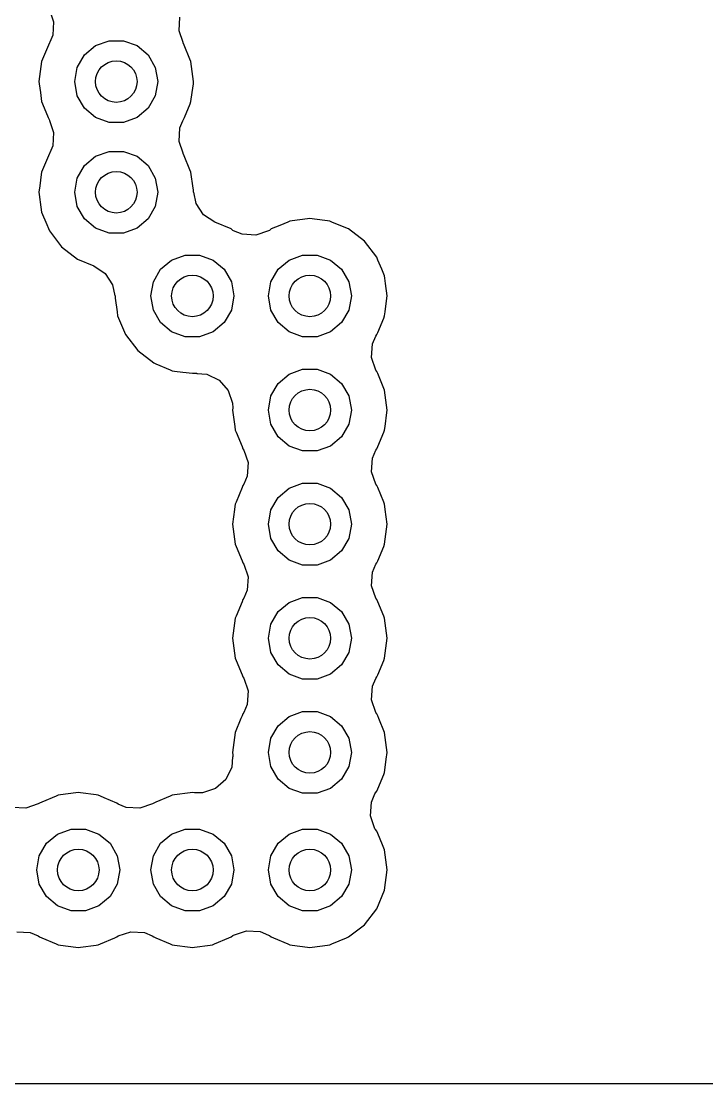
# Model space of a CAD drawing. Extents: x 0.99 to 4.24, y -7.27 to -4.02.
# Drawn here: x 2.2633 to 2.4585, y -7.2734 to -6.971 of the extents above; entities that cross this region are included whole.
import ezdxf

# ---------------------------------------------------------------- set-up
doc = ezdxf.new("R2010")
doc.units = 0
doc.header["$MEASUREMENT"] = 0
doc.layers.add('BLACK', color=7, linetype='CONTINUOUS')

msp = doc.modelspace()

# ---------------------------------------------------------------- linework, layer by layer
at = {"layer": 'BLACK', "linetype": 'CONTINUOUS'}
for p, q in [((2.27136, -6.9678), (2.27249, -6.97114)), ((2.30822, -6.97374), (2.30847, -6.96986)), ((2.27249, -6.97114), (2.27224, -6.97502)), ((2.30935, -6.97708), (2.30822, -6.97374)), ((2.27224, -6.97502), (2.27141, -6.97701)), ((2.28445, -6.97796), (2.2883, -6.97656)), ((2.2883, -6.97656), (2.29241, -6.97656)), ((2.29241, -6.97656), (2.29626, -6.97796)), ((2.27104, -6.97778), (2.26937, -6.98181)), ((2.27129, -6.97718), (2.27104, -6.97778)), ((2.27104, -6.97778), (2.27104, -6.97778)), ((2.27141, -6.97701), (2.27129, -6.97718)), ((2.28131, -6.9806), (2.28445, -6.97796)), ((2.29626, -6.97796), (2.2994, -6.9806)), ((2.30942, -6.97718), (2.30935, -6.97708)), ((2.30967, -6.97778), (2.30942, -6.97718)), ((2.31134, -6.98181), (2.30967, -6.97778)), ((2.30967, -6.97778), (2.30967, -6.97778)), ((2.26909, -6.98249), (2.26834, -6.98819)), ((2.26937, -6.98181), (2.26909, -6.98249)), ((2.27926, -6.98415), (2.28131, -6.9806)), ((2.2994, -6.9806), (2.30145, -6.98415)), ((2.31162, -6.98249), (2.31134, -6.98181)), ((2.31237, -6.98819), (2.31162, -6.98249)), ((2.27854, -6.98819), (2.27926, -6.98415)), ((2.30145, -6.98415), (2.30217, -6.98819)), ((2.26834, -6.98819), (2.26842, -6.98884)), ((2.26842, -6.98884), (2.26875, -6.9913)), ((2.27926, -6.99223), (2.27854, -6.98819)), ((2.30217, -6.98819), (2.30145, -6.99223)), ((2.31196, -6.9913), (2.31229, -6.98884)), ((2.31229, -6.98884), (2.31237, -6.98819)), ((2.26875, -6.9913), (2.26909, -6.99389)), ((2.31162, -6.99389), (2.31196, -6.9913)), ((2.26909, -6.99389), (2.26934, -6.99449)), ((2.26934, -6.99449), (2.26934, -6.99449)), ((2.26934, -6.99449), (2.27095, -6.99839)), ((2.28131, -6.99578), (2.27926, -6.99223)), ((2.30145, -6.99223), (2.2994, -6.99578)), ((2.30976, -6.99839), (2.31137, -6.99449)), ((2.31137, -6.99449), (2.31162, -6.99389)), ((2.31137, -6.99449), (2.31137, -6.99449)), ((2.28445, -6.99842), (2.28131, -6.99578)), ((2.2994, -6.99578), (2.29626, -6.99842)), ((2.27095, -6.99839), (2.27129, -6.9992)), ((2.27129, -6.9992), (2.27136, -6.99929)), ((2.27136, -6.99929), (2.27249, -7.00264)), ((2.2883, -6.99982), (2.28445, -6.99842)), ((2.29241, -6.99982), (2.2883, -6.99982)), ((2.29626, -6.99842), (2.29241, -6.99982)), ((2.30847, -7.00136), (2.3093, -6.99937)), ((2.3093, -6.99937), (2.30942, -6.9992)), ((2.30942, -6.9992), (2.30976, -6.99839)), ((2.27249, -7.00264), (2.27224, -7.00651)), ((2.30822, -7.00524), (2.30847, -7.00136)), ((2.27224, -7.00651), (2.27141, -7.00851)), ((2.30935, -7.00858), (2.30822, -7.00524)), ((2.27104, -7.00928), (2.26938, -7.01328)), ((2.27129, -7.00868), (2.27104, -7.00928)), ((2.27104, -7.00928), (2.27104, -7.00928)), ((2.27141, -7.00851), (2.27129, -7.00868)), ((2.28131, -7.01209), (2.28445, -7.00946)), ((2.28445, -7.00946), (2.2883, -7.00805)), ((2.2883, -7.00805), (2.29241, -7.00805)), ((2.29241, -7.00805), (2.29626, -7.00946)), ((2.29626, -7.00946), (2.2994, -7.01209)), ((2.30942, -7.00868), (2.30935, -7.00858)), ((2.30967, -7.00928), (2.30942, -7.00868)), ((2.31133, -7.01328), (2.30967, -7.00928)), ((2.30967, -7.00928), (2.30967, -7.00928)), ((2.27926, -7.01565), (2.28131, -7.01209)), ((2.2994, -7.01209), (2.30145, -7.01565)), ((2.269, -7.01463), (2.26857, -7.01789)), ((2.26909, -7.01399), (2.269, -7.01463)), ((2.269, -7.01463), (2.269, -7.01463)), ((2.26938, -7.01328), (2.26909, -7.01399)), ((2.27854, -7.01969), (2.27926, -7.01565)), ((2.30145, -7.01565), (2.30217, -7.01969)), ((2.31162, -7.01399), (2.31133, -7.01328)), ((2.31171, -7.01463), (2.31162, -7.01399)), ((2.31214, -7.01789), (2.31171, -7.01463)), ((2.31171, -7.01463), (2.31171, -7.01463)), ((2.26857, -7.01789), (2.26834, -7.01969)), ((2.31229, -7.01906), (2.31214, -7.01789)), ((2.31237, -7.01969), (2.31229, -7.01906)), ((2.31229, -7.01906), (2.31229, -7.01906)), ((2.26834, -7.01969), (2.26842, -7.02033)), ((2.26842, -7.02033), (2.26889, -7.0239)), ((2.27926, -7.02372), (2.27854, -7.01969)), ((2.30217, -7.01969), (2.30145, -7.02372)), ((2.31241, -7.01968), (2.31237, -7.01969)), ((2.31305, -7.02286), (2.31241, -7.01968)), ((2.26889, -7.0239), (2.26909, -7.02538)), ((2.28131, -7.02728), (2.27926, -7.02372)), ((2.30145, -7.02372), (2.2994, -7.02728)), ((2.31521, -7.02609), (2.31305, -7.02286)), ((2.26909, -7.02538), (2.26934, -7.02599)), ((2.26934, -7.02599), (2.26934, -7.02599)), ((2.26934, -7.02599), (2.27025, -7.02819)), ((2.27025, -7.02819), (2.27129, -7.03069)), ((2.28445, -7.02991), (2.28131, -7.02728)), ((2.2994, -7.02728), (2.29626, -7.02991)), ((2.31844, -7.02825), (2.31521, -7.02609)), ((2.33917, -7.02819), (2.33695, -7.02911)), ((2.33977, -7.02794), (2.33917, -7.02819)), ((2.33917, -7.02819), (2.33917, -7.02819)), ((2.34042, -7.02786), (2.33977, -7.02794)), ((2.34483, -7.02728), (2.34042, -7.02786)), ((2.34042, -7.02786), (2.34042, -7.02786)), ((2.34547, -7.02719), (2.34483, -7.02728)), ((2.34676, -7.02736), (2.34547, -7.02719)), ((2.35052, -7.02786), (2.34676, -7.02736)), ((2.35117, -7.02794), (2.35052, -7.02786)), ((2.35052, -7.02786), (2.35052, -7.02786)), ((2.35177, -7.02819), (2.35117, -7.02794)), ((2.35575, -7.02984), (2.35177, -7.02819)), ((2.35177, -7.02819), (2.35177, -7.02819)), ((2.27129, -7.03069), (2.27478, -7.03525)), ((2.2883, -7.03132), (2.28445, -7.02991)), ((2.29626, -7.02991), (2.29241, -7.03132)), ((2.32302, -7.03014), (2.31844, -7.02825)), ((2.32354, -7.03054), (2.32302, -7.03014)), ((2.32376, -7.03067), (2.32354, -7.03054)), ((2.32616, -7.03167), (2.32376, -7.03067)), ((2.33372, -7.03067), (2.33004, -7.03192)), ((2.33395, -7.03054), (2.33372, -7.03067)), ((2.33446, -7.03014), (2.33395, -7.03054)), ((2.33695, -7.02911), (2.33446, -7.03014)), ((2.35648, -7.03014), (2.35575, -7.02984)), ((2.36104, -7.03364), (2.35648, -7.03014)), ((2.29241, -7.03132), (2.2883, -7.03132)), ((2.33004, -7.03192), (2.32616, -7.03167)), ((2.36454, -7.0382), (2.36104, -7.03364)), ((2.27478, -7.03525), (2.27934, -7.03875)), ((2.27934, -7.03875), (2.28393, -7.04065)), ((2.30296, -7.04162), (2.3061, -7.03898)), ((2.3061, -7.03898), (2.30996, -7.03758)), ((2.30996, -7.03758), (2.31406, -7.03758)), ((2.31406, -7.03758), (2.31791, -7.03898)), ((2.31791, -7.03898), (2.32106, -7.04162)), ((2.33642, -7.04162), (2.33957, -7.03898)), ((2.33957, -7.03898), (2.34342, -7.03758)), ((2.34342, -7.03758), (2.34752, -7.03758)), ((2.34752, -7.03758), (2.35138, -7.03898)), ((2.35138, -7.03898), (2.35452, -7.04162)), ((2.36487, -7.039), (2.36454, -7.0382)), ((2.36595, -7.04161), (2.36487, -7.039)), ((2.28393, -7.04065), (2.28716, -7.04281)), ((2.28716, -7.04281), (2.28932, -7.04604)), ((2.30091, -7.04517), (2.30296, -7.04162)), ((2.32106, -7.04162), (2.32311, -7.04517)), ((2.33437, -7.04517), (2.33642, -7.04162)), ((2.35452, -7.04162), (2.35657, -7.04517)), ((2.36674, -7.04351), (2.36595, -7.04161)), ((2.28932, -7.04604), (2.28995, -7.04922)), ((2.3002, -7.04921), (2.30091, -7.04517)), ((2.32311, -7.04517), (2.32382, -7.04921)), ((2.33366, -7.04921), (2.33437, -7.04517)), ((2.35657, -7.04517), (2.35728, -7.04921)), ((2.36683, -7.04416), (2.36674, -7.04351)), ((2.36702, -7.04563), (2.36683, -7.04416)), ((2.36683, -7.04416), (2.36683, -7.04416)), ((2.36749, -7.04921), (2.36702, -7.04563)), ((2.28995, -7.04922), (2.28999, -7.04921)), ((2.28999, -7.04921), (2.29007, -7.04986)), ((2.30091, -7.05325), (2.3002, -7.04921)), ((2.32382, -7.04921), (2.32311, -7.05325)), ((2.33437, -7.05325), (2.33366, -7.04921)), ((2.35728, -7.04921), (2.35657, -7.05325)), ((2.36741, -7.04986), (2.36749, -7.04921)), ((2.29007, -7.04986), (2.29058, -7.0537)), ((2.3669, -7.0537), (2.36741, -7.04986)), ((2.29058, -7.0537), (2.29074, -7.05491)), ((2.29074, -7.05491), (2.29294, -7.06022)), ((2.30296, -7.0568), (2.30091, -7.05325)), ((2.32311, -7.05325), (2.32106, -7.0568)), ((2.33642, -7.0568), (2.33437, -7.05325)), ((2.35657, -7.05325), (2.35452, -7.0568)), ((2.36649, -7.05551), (2.36674, -7.05491)), ((2.36674, -7.05491), (2.3669, -7.0537)), ((2.3061, -7.05944), (2.30296, -7.0568)), ((2.32106, -7.0568), (2.31791, -7.05944)), ((2.33957, -7.05944), (2.33642, -7.0568)), ((2.35452, -7.0568), (2.35138, -7.05944)), ((2.36479, -7.05962), (2.36649, -7.05551)), ((2.36649, -7.05551), (2.36649, -7.05551)), ((2.29294, -7.06022), (2.29644, -7.06478)), ((2.30996, -7.06084), (2.3061, -7.05944)), ((2.31406, -7.06084), (2.30996, -7.06084)), ((2.31791, -7.05944), (2.31406, -7.06084)), ((2.34342, -7.06084), (2.33957, -7.05944)), ((2.34752, -7.06084), (2.34342, -7.06084)), ((2.35138, -7.05944), (2.34752, -7.06084)), ((2.3633, -7.06287), (2.36424, -7.06062)), ((2.36424, -7.06062), (2.36454, -7.06022)), ((2.36454, -7.06022), (2.36479, -7.05962)), ((2.36479, -7.05962), (2.36479, -7.05962)), ((2.36305, -7.06675), (2.3633, -7.06287)), ((2.29644, -7.06478), (2.301, -7.06828)), ((2.36426, -7.07031), (2.36305, -7.06675)), ((2.301, -7.06828), (2.3016, -7.06853)), ((2.3016, -7.06853), (2.30571, -7.07023)), ((2.30571, -7.07023), (2.30571, -7.07023)), ((2.30571, -7.07023), (2.30631, -7.07048)), ((2.30631, -7.07048), (2.30696, -7.07057)), ((2.30696, -7.07057), (2.30696, -7.07057)), ((2.30696, -7.07057), (2.30934, -7.07088)), ((2.33957, -7.07146), (2.34342, -7.07006)), ((2.34342, -7.07006), (2.34752, -7.07006)), ((2.34752, -7.07006), (2.35138, -7.07146)), ((2.36454, -7.07068), (2.36426, -7.07031)), ((2.30934, -7.07088), (2.31201, -7.07123)), ((2.31201, -7.07123), (2.31265, -7.07115)), ((2.31265, -7.07115), (2.31331, -7.07115)), ((2.31331, -7.07115), (2.31331, -7.07126)), ((2.31331, -7.07126), (2.31616, -7.07145)), ((2.31616, -7.07145), (2.31964, -7.07317)), ((2.31964, -7.07317), (2.3222, -7.07609)), ((2.33642, -7.0741), (2.33957, -7.07146)), ((2.35138, -7.07146), (2.35452, -7.0741)), ((2.36479, -7.07129), (2.36454, -7.07068)), ((2.36557, -7.07317), (2.36479, -7.07129)), ((2.36479, -7.07129), (2.36479, -7.07129)), ((2.36674, -7.07599), (2.36557, -7.07317)), ((2.3222, -7.07609), (2.32345, -7.07977)), ((2.33437, -7.07765), (2.33642, -7.0741)), ((2.35452, -7.0741), (2.35657, -7.07765)), ((2.36749, -7.08169), (2.36674, -7.07599)), ((2.33366, -7.08169), (2.33437, -7.07765)), ((2.35657, -7.07765), (2.35728, -7.08169)), ((2.32345, -7.07977), (2.32354, -7.08105)), ((2.32354, -7.08105), (2.32345, -7.08169)), ((2.32345, -7.08169), (2.32354, -7.08234)), ((2.32354, -7.08234), (2.32407, -7.08637)), ((2.33437, -7.08573), (2.33366, -7.08169)), ((2.35728, -7.08169), (2.35657, -7.08573)), ((2.36688, -7.08637), (2.36741, -7.08234)), ((2.36741, -7.08234), (2.36749, -7.08169)), ((2.32407, -7.08637), (2.3242, -7.08739)), ((2.3242, -7.08739), (2.32445, -7.088)), ((2.32445, -7.088), (2.32445, -7.088)), ((2.32445, -7.088), (2.32615, -7.0921)), ((2.33642, -7.08928), (2.33437, -7.08573)), ((2.35657, -7.08573), (2.35452, -7.08928)), ((2.36479, -7.0921), (2.36649, -7.088)), ((2.36649, -7.088), (2.36674, -7.08739)), ((2.36649, -7.088), (2.36649, -7.088)), ((2.36674, -7.08739), (2.36688, -7.08637)), ((2.33957, -7.09192), (2.33642, -7.08928)), ((2.35452, -7.08928), (2.35138, -7.09192)), ((2.32615, -7.0921), (2.32615, -7.0921)), ((2.32615, -7.0921), (2.3264, -7.0927)), ((2.3264, -7.0927), (2.32669, -7.09307)), ((2.32669, -7.09307), (2.3279, -7.09663)), ((2.34342, -7.09332), (2.33957, -7.09192)), ((2.34752, -7.09332), (2.34342, -7.09332)), ((2.35138, -7.09192), (2.34752, -7.09332)), ((2.3633, -7.09536), (2.36424, -7.0931)), ((2.36424, -7.0931), (2.36454, -7.0927)), ((2.36454, -7.0927), (2.36479, -7.0921)), ((2.36479, -7.0921), (2.36479, -7.0921)), ((2.3279, -7.09663), (2.32764, -7.10051)), ((2.36305, -7.09923), (2.3633, -7.09536)), ((2.32764, -7.10051), (2.32671, -7.10277)), ((2.36426, -7.10279), (2.36305, -7.09923)), ((2.32615, -7.10377), (2.32445, -7.10787)), ((2.3264, -7.10316), (2.32615, -7.10377)), ((2.32615, -7.10377), (2.32615, -7.10377)), ((2.32671, -7.10277), (2.3264, -7.10316)), ((2.33957, -7.10394), (2.34342, -7.10254)), ((2.34342, -7.10254), (2.34752, -7.10254)), ((2.34752, -7.10254), (2.35138, -7.10394)), ((2.36454, -7.10316), (2.36426, -7.10279)), ((2.36479, -7.10377), (2.36454, -7.10316)), ((2.36649, -7.10787), (2.36479, -7.10377)), ((2.36479, -7.10377), (2.36479, -7.10377)), ((2.33437, -7.11013), (2.33642, -7.10658)), ((2.33642, -7.10658), (2.33957, -7.10394)), ((2.35138, -7.10394), (2.35452, -7.10658)), ((2.35452, -7.10658), (2.35657, -7.11013)), ((2.32412, -7.10912), (2.324, -7.11003)), ((2.3242, -7.10847), (2.32412, -7.10912)), ((2.32412, -7.10912), (2.32412, -7.10912)), ((2.32445, -7.10787), (2.3242, -7.10847)), ((2.36674, -7.10847), (2.36649, -7.10787)), ((2.36683, -7.10912), (2.36674, -7.10847)), ((2.36695, -7.11003), (2.36683, -7.10912)), ((2.36683, -7.10912), (2.36683, -7.10912)), ((2.324, -7.11003), (2.32345, -7.11417)), ((2.33366, -7.11417), (2.33437, -7.11013)), ((2.35657, -7.11013), (2.35728, -7.11417)), ((2.36749, -7.11417), (2.36695, -7.11003)), ((2.32345, -7.11417), (2.3242, -7.11987)), ((2.33437, -7.11821), (2.33366, -7.11417)), ((2.35728, -7.11417), (2.35657, -7.11821)), ((2.36674, -7.11987), (2.36749, -7.11417)), ((2.33642, -7.12177), (2.33437, -7.11821)), ((2.35657, -7.11821), (2.35452, -7.12177)), ((2.3242, -7.11987), (2.32445, -7.12048)), ((2.32445, -7.12048), (2.32445, -7.12048)), ((2.32445, -7.12048), (2.32615, -7.12458)), ((2.33957, -7.1244), (2.33642, -7.12177)), ((2.35452, -7.12177), (2.35138, -7.1244)), ((2.36479, -7.12458), (2.36649, -7.12048)), ((2.36649, -7.12048), (2.36674, -7.11987)), ((2.36649, -7.12048), (2.36649, -7.12048)), ((2.32615, -7.12458), (2.32615, -7.12458)), ((2.32615, -7.12458), (2.3264, -7.12518)), ((2.34342, -7.1258), (2.33957, -7.1244)), ((2.35138, -7.1244), (2.34752, -7.1258)), ((2.36454, -7.12518), (2.36479, -7.12458)), ((2.36479, -7.12458), (2.36479, -7.12458)), ((2.3264, -7.12518), (2.32669, -7.12555)), ((2.32669, -7.12555), (2.3279, -7.12911)), ((2.34752, -7.1258), (2.34342, -7.1258)), ((2.36305, -7.13171), (2.3633, -7.12784)), ((2.3633, -7.12784), (2.36424, -7.12558)), ((2.36424, -7.12558), (2.36454, -7.12518)), ((2.3279, -7.12911), (2.32764, -7.13299)), ((2.32764, -7.13299), (2.32671, -7.13525)), ((2.36426, -7.13527), (2.36305, -7.13171)), ((2.32615, -7.13625), (2.32445, -7.14035)), ((2.3264, -7.13564), (2.32615, -7.13625)), ((2.32615, -7.13625), (2.32615, -7.13625)), ((2.32671, -7.13525), (2.3264, -7.13564)), ((2.33642, -7.13906), (2.33957, -7.13642)), ((2.33957, -7.13642), (2.34342, -7.13502)), ((2.34342, -7.13502), (2.34752, -7.13502)), ((2.34752, -7.13502), (2.35138, -7.13642)), ((2.35138, -7.13642), (2.35452, -7.13906)), ((2.36454, -7.13564), (2.36426, -7.13527)), ((2.36479, -7.13625), (2.36454, -7.13564)), ((2.36649, -7.14035), (2.36479, -7.13625)), ((2.36479, -7.13625), (2.36479, -7.13625)), ((2.33437, -7.14261), (2.33642, -7.13906)), ((2.35452, -7.13906), (2.35657, -7.14261)), ((2.3242, -7.14095), (2.32345, -7.14665)), ((2.32445, -7.14035), (2.3242, -7.14095)), ((2.33366, -7.14665), (2.33437, -7.14261)), ((2.35657, -7.14261), (2.35728, -7.14665)), ((2.36674, -7.14095), (2.36649, -7.14035)), ((2.36749, -7.14665), (2.36674, -7.14095)), ((2.32345, -7.14665), (2.3242, -7.15235)), ((2.33437, -7.15069), (2.33366, -7.14665)), ((2.35728, -7.14665), (2.35657, -7.15069)), ((2.36674, -7.15235), (2.36749, -7.14665)), ((2.33642, -7.15425), (2.33437, -7.15069)), ((2.35657, -7.15069), (2.35452, -7.15425)), ((2.3242, -7.15235), (2.32445, -7.15296)), ((2.32445, -7.15296), (2.32445, -7.15296)), ((2.32445, -7.15296), (2.32615, -7.15706)), ((2.33957, -7.15688), (2.33642, -7.15425)), ((2.35452, -7.15425), (2.35138, -7.15688)), ((2.36479, -7.15706), (2.36649, -7.15296)), ((2.36649, -7.15296), (2.36674, -7.15235)), ((2.36649, -7.15296), (2.36649, -7.15296)), ((2.32615, -7.15706), (2.32615, -7.15706)), ((2.32615, -7.15706), (2.3264, -7.15766)), ((2.3264, -7.15766), (2.32669, -7.15803)), ((2.32669, -7.15803), (2.3279, -7.16159)), ((2.34342, -7.15829), (2.33957, -7.15688)), ((2.35138, -7.15688), (2.34752, -7.15829)), ((2.3633, -7.16032), (2.36424, -7.15806)), ((2.36424, -7.15806), (2.36454, -7.15766)), ((2.36454, -7.15766), (2.36479, -7.15706)), ((2.36479, -7.15706), (2.36479, -7.15706)), ((2.34752, -7.15829), (2.34342, -7.15829)), ((2.36305, -7.16419), (2.3633, -7.16032)), ((2.3279, -7.16159), (2.32764, -7.16547)), ((2.36426, -7.16776), (2.36305, -7.16419)), ((2.32764, -7.16547), (2.32671, -7.16773)), ((2.32586, -7.16944), (2.3242, -7.17343)), ((2.32615, -7.16873), (2.32586, -7.16944)), ((2.3264, -7.16812), (2.32615, -7.16873)), ((2.32615, -7.16873), (2.32615, -7.16873)), ((2.32671, -7.16773), (2.3264, -7.16812)), ((2.33642, -7.17154), (2.33957, -7.16891)), ((2.33957, -7.16891), (2.34342, -7.1675)), ((2.34342, -7.1675), (2.34752, -7.1675)), ((2.34752, -7.1675), (2.35138, -7.16891)), ((2.35138, -7.16891), (2.35452, -7.17154)), ((2.36454, -7.16812), (2.36426, -7.16776)), ((2.36479, -7.16873), (2.36454, -7.16812)), ((2.36509, -7.16944), (2.36479, -7.16873)), ((2.36479, -7.16873), (2.36479, -7.16873)), ((2.36674, -7.17343), (2.36509, -7.16944)), ((2.33437, -7.17509), (2.33642, -7.17154)), ((2.35452, -7.17154), (2.35657, -7.17509)), ((2.3242, -7.17343), (2.32345, -7.17913)), ((2.33366, -7.17913), (2.33437, -7.17509)), ((2.35657, -7.17509), (2.35728, -7.17913)), ((2.36749, -7.17913), (2.36674, -7.17343)), ((2.32345, -7.17913), (2.32354, -7.17978)), ((2.33437, -7.18317), (2.33366, -7.17913)), ((2.35728, -7.17913), (2.35657, -7.18317)), ((2.36741, -7.17978), (2.36749, -7.17913)), ((2.32343, -7.18043), (2.32324, -7.18332)), ((2.32354, -7.18043), (2.32343, -7.18043)), ((2.32354, -7.17978), (2.32354, -7.18043)), ((2.36674, -7.18483), (2.36732, -7.18043)), ((2.36732, -7.18043), (2.36741, -7.17978)), ((2.32324, -7.18332), (2.32152, -7.18681)), ((2.33642, -7.18673), (2.33437, -7.18317)), ((2.35657, -7.18317), (2.35452, -7.18673)), ((2.36479, -7.18954), (2.36649, -7.18544)), ((2.36649, -7.18544), (2.36674, -7.18483)), ((2.36649, -7.18544), (2.36649, -7.18544)), ((2.32152, -7.18681), (2.3186, -7.18937)), ((2.33957, -7.18936), (2.33642, -7.18673)), ((2.35452, -7.18673), (2.35138, -7.18936)), ((2.27383, -7.19133), (2.27323, -7.19158)), ((2.27448, -7.19124), (2.27383, -7.19133)), ((2.27888, -7.19066), (2.27448, -7.19124)), ((2.27448, -7.19124), (2.27448, -7.19124)), ((2.27953, -7.19058), (2.27888, -7.19066)), ((2.28017, -7.19066), (2.27953, -7.19058)), ((2.28458, -7.19124), (2.28017, -7.19066)), ((2.28523, -7.19133), (2.28458, -7.19124)), ((2.28458, -7.19124), (2.28458, -7.19124)), ((2.28583, -7.19158), (2.28523, -7.19133)), ((2.30631, -7.19133), (2.30571, -7.19158)), ((2.30696, -7.19124), (2.30631, -7.19133)), ((2.31136, -7.19066), (2.30696, -7.19124)), ((2.30696, -7.19124), (2.30696, -7.19124)), ((2.31201, -7.19058), (2.31136, -7.19066)), ((2.31265, -7.19066), (2.31201, -7.19058)), ((2.31331, -7.19066), (2.31265, -7.19066)), ((2.31492, -7.19062), (2.31331, -7.19062)), ((2.31331, -7.19062), (2.31331, -7.19066)), ((2.3186, -7.18937), (2.31492, -7.19062)), ((2.34342, -7.19077), (2.33957, -7.18936)), ((2.34752, -7.19077), (2.34342, -7.19077)), ((2.35138, -7.18936), (2.34752, -7.19077)), ((2.36302, -7.19329), (2.36401, -7.19089)), ((2.36401, -7.19089), (2.36414, -7.19066)), ((2.36414, -7.19066), (2.36454, -7.19014)), ((2.36454, -7.19014), (2.36479, -7.18954)), ((2.36479, -7.18954), (2.36479, -7.18954)), ((2.26815, -7.19381), (2.26459, -7.19502)), ((2.26852, -7.19353), (2.26815, -7.19381)), ((2.26912, -7.19328), (2.26852, -7.19353)), ((2.27323, -7.19158), (2.26912, -7.19328)), ((2.26912, -7.19328), (2.26912, -7.19328)), ((2.27323, -7.19158), (2.27323, -7.19158)), ((2.28692, -7.19203), (2.28583, -7.19158)), ((2.28583, -7.19158), (2.28583, -7.19158)), ((2.29054, -7.19353), (2.28692, -7.19203)), ((2.29093, -7.19383), (2.29054, -7.19353)), ((2.29319, -7.19477), (2.29093, -7.19383)), ((2.30063, -7.19381), (2.29707, -7.19502)), ((2.301, -7.19353), (2.30063, -7.19381)), ((2.3016, -7.19328), (2.301, -7.19353)), ((2.30571, -7.19158), (2.3016, -7.19328)), ((2.3016, -7.19328), (2.3016, -7.19328)), ((2.30571, -7.19158), (2.30571, -7.19158)), ((2.36277, -7.19717), (2.36302, -7.19329)), ((2.26459, -7.19502), (2.26071, -7.19477)), ((2.29707, -7.19502), (2.29319, -7.19477)), ((2.36401, -7.20085), (2.36277, -7.19717)), ((2.27048, -7.20501), (2.27362, -7.20237)), ((2.27362, -7.20237), (2.27748, -7.20097)), ((2.27748, -7.20097), (2.28158, -7.20097)), ((2.28158, -7.20097), (2.28543, -7.20237)), ((2.28543, -7.20237), (2.28858, -7.20501)), ((2.30296, -7.20501), (2.3061, -7.20237)), ((2.3061, -7.20237), (2.30996, -7.20097)), ((2.30996, -7.20097), (2.31406, -7.20097)), ((2.31406, -7.20097), (2.31791, -7.20237)), ((2.31791, -7.20237), (2.32106, -7.20501)), ((2.33642, -7.20501), (2.33957, -7.20237)), ((2.33957, -7.20237), (2.34342, -7.20097)), ((2.34342, -7.20097), (2.34752, -7.20097)), ((2.34752, -7.20097), (2.35138, -7.20237)), ((2.35138, -7.20237), (2.35452, -7.20501)), ((2.36414, -7.20107), (2.36401, -7.20085)), ((2.36454, -7.20159), (2.36414, -7.20107)), ((2.36479, -7.20219), (2.36454, -7.20159)), ((2.36614, -7.20545), (2.36479, -7.20219)), ((2.36479, -7.20219), (2.36479, -7.20219)), ((2.26843, -7.20856), (2.27048, -7.20501)), ((2.28858, -7.20501), (2.29063, -7.20856)), ((2.30091, -7.20856), (2.30296, -7.20501)), ((2.32106, -7.20501), (2.32311, -7.20856)), ((2.33437, -7.20856), (2.33642, -7.20501)), ((2.35452, -7.20501), (2.35657, -7.20856)), ((2.36674, -7.2069), (2.36614, -7.20545)), ((2.26772, -7.2126), (2.26843, -7.20856)), ((2.29063, -7.20856), (2.29134, -7.2126)), ((2.3002, -7.2126), (2.30091, -7.20856)), ((2.32311, -7.20856), (2.32382, -7.2126)), ((2.33366, -7.2126), (2.33437, -7.20856)), ((2.35657, -7.20856), (2.35728, -7.2126)), ((2.36749, -7.2126), (2.36674, -7.2069)), ((2.26843, -7.21664), (2.26772, -7.2126)), ((2.29134, -7.2126), (2.29063, -7.21664)), ((2.30091, -7.21664), (2.3002, -7.2126)), ((2.32382, -7.2126), (2.32311, -7.21664)), ((2.33437, -7.21664), (2.33366, -7.2126)), ((2.35728, -7.2126), (2.35657, -7.21664)), ((2.36674, -7.2183), (2.36749, -7.2126)), ((2.27048, -7.22019), (2.26843, -7.21664)), ((2.29063, -7.21664), (2.28858, -7.22019)), ((2.30296, -7.22019), (2.30091, -7.21664)), ((2.32311, -7.21664), (2.32106, -7.22019)), ((2.33642, -7.22019), (2.33437, -7.21664)), ((2.35657, -7.21664), (2.35452, -7.22019)), ((2.36454, -7.22361), (2.36674, -7.2183)), ((2.27362, -7.22283), (2.27048, -7.22019)), ((2.28858, -7.22019), (2.28543, -7.22283)), ((2.3061, -7.22283), (2.30296, -7.22019)), ((2.32106, -7.22019), (2.31791, -7.22283)), ((2.33957, -7.22283), (2.33642, -7.22019)), ((2.35452, -7.22019), (2.35138, -7.22283)), ((2.27748, -7.22423), (2.27362, -7.22283)), ((2.28158, -7.22423), (2.27748, -7.22423)), ((2.28543, -7.22283), (2.28158, -7.22423)), ((2.30996, -7.22423), (2.3061, -7.22283)), ((2.31406, -7.22423), (2.30996, -7.22423)), ((2.31791, -7.22283), (2.31406, -7.22423)), ((2.34342, -7.22423), (2.33957, -7.22283)), ((2.34752, -7.22423), (2.34342, -7.22423)), ((2.35138, -7.22283), (2.34752, -7.22423)), ((2.36104, -7.22817), (2.36454, -7.22361)), ((2.26199, -7.23018), (2.26587, -7.23043)), ((2.26587, -7.23043), (2.26812, -7.23136)), ((2.29091, -7.23138), (2.29447, -7.23018)), ((2.29447, -7.23018), (2.29835, -7.23043)), ((2.29835, -7.23043), (2.3006, -7.23136)), ((2.32376, -7.23114), (2.32744, -7.22989)), ((2.32744, -7.22989), (2.33132, -7.23015)), ((2.33132, -7.23015), (2.33372, -7.23114)), ((2.35648, -7.23167), (2.36104, -7.22817)), ((2.26812, -7.23136), (2.26852, -7.23167)), ((2.26852, -7.23167), (2.26912, -7.23192)), ((2.26912, -7.23192), (2.27323, -7.23362)), ((2.27323, -7.23362), (2.27323, -7.23362)), ((2.27323, -7.23362), (2.27383, -7.23387)), ((2.27383, -7.23387), (2.27448, -7.23395)), ((2.28458, -7.23395), (2.28523, -7.23387)), ((2.28523, -7.23387), (2.28583, -7.23362)), ((2.28583, -7.23362), (2.28993, -7.23192)), ((2.28583, -7.23362), (2.28583, -7.23362)), ((2.28993, -7.23192), (2.29054, -7.23167)), ((2.29054, -7.23167), (2.29091, -7.23138)), ((2.3006, -7.23136), (2.301, -7.23167)), ((2.301, -7.23167), (2.3016, -7.23192)), ((2.3016, -7.23192), (2.30571, -7.23362)), ((2.30571, -7.23362), (2.30571, -7.23362)), ((2.30571, -7.23362), (2.30631, -7.23387)), ((2.30631, -7.23387), (2.30696, -7.23395)), ((2.31706, -7.23395), (2.31771, -7.23387)), ((2.31771, -7.23387), (2.31831, -7.23362)), ((2.31831, -7.23362), (2.32241, -7.23192)), ((2.31831, -7.23362), (2.31831, -7.23362)), ((2.32241, -7.23192), (2.32302, -7.23167)), ((2.32241, -7.23192), (2.32241, -7.23192)), ((2.32302, -7.23167), (2.32354, -7.23127)), ((2.32354, -7.23127), (2.32376, -7.23114)), ((2.33372, -7.23114), (2.33394, -7.23127)), ((2.33394, -7.23127), (2.33446, -7.23167)), ((2.33446, -7.23167), (2.33507, -7.23192)), ((2.33507, -7.23192), (2.33507, -7.23192)), ((2.33507, -7.23192), (2.33917, -7.23362)), ((2.33917, -7.23362), (2.33917, -7.23362)), ((2.33917, -7.23362), (2.33977, -7.23387)), ((2.33977, -7.23387), (2.34042, -7.23395)), ((2.35052, -7.23395), (2.35117, -7.23387)), ((2.35117, -7.23387), (2.35177, -7.23362)), ((2.35177, -7.23362), (2.35588, -7.23192)), ((2.35177, -7.23362), (2.35177, -7.23362)), ((2.35588, -7.23192), (2.35648, -7.23167)), ((2.35588, -7.23192), (2.35588, -7.23192)), ((2.27448, -7.23395), (2.27448, -7.23395)), ((2.27448, -7.23395), (2.27888, -7.23453)), ((2.27888, -7.23453), (2.27953, -7.23462)), ((2.27953, -7.23462), (2.28017, -7.23453)), ((2.28017, -7.23453), (2.28458, -7.23395)), ((2.28458, -7.23395), (2.28458, -7.23395)), ((2.30696, -7.23395), (2.30696, -7.23395)), ((2.30696, -7.23395), (2.31136, -7.23453)), ((2.31136, -7.23453), (2.31201, -7.23462)), ((2.31201, -7.23462), (2.31265, -7.23453)), ((2.31265, -7.23453), (2.31706, -7.23395)), ((2.31706, -7.23395), (2.31706, -7.23395)), ((2.34042, -7.23395), (2.34042, -7.23395)), ((2.34042, -7.23395), (2.34483, -7.23453)), ((2.34483, -7.23453), (2.34547, -7.23462)), ((2.34547, -7.23462), (2.34612, -7.23453)), ((2.34612, -7.23453), (2.35052, -7.23395)), ((2.35052, -7.23395), (2.35052, -7.23395)), ((3.97441, -7.27344), (1.26181, -7.27344))]:
    msp.add_line(p, q, dxfattribs=at)
at = {"layer": 'BLACK'}
for centre in [(2.29035, -6.98819), (2.29035, -7.01969), (2.31201, -7.04921), (2.34547, -7.04921), (2.34547, -7.08169), (2.34547, -7.11417), (2.34547, -7.14665), (2.34547, -7.17913), (2.27953, -7.2126), (2.31201, -7.2126), (2.34547, -7.2126)]:
    msp.add_circle(centre, 0.00591, dxfattribs=at)

doc.saveas('drawing.dxf')
